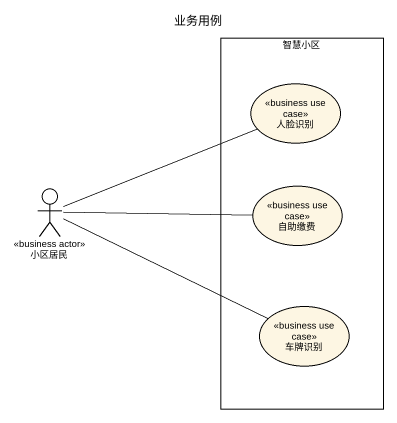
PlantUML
@startuml
title 业务用例
rectangle 智慧小区 {
  usecase 人脸识别 <<business use case>>
  usecase 自助缴费 <<business use case>>
  usecase 车牌识别 <<business use case>>
}
actor 小区居民 <<business actor>>
小区居民 -right- 人脸识别
小区居民 -right- 自助缴费
小区居民 -right- 车牌识别
@enduml
